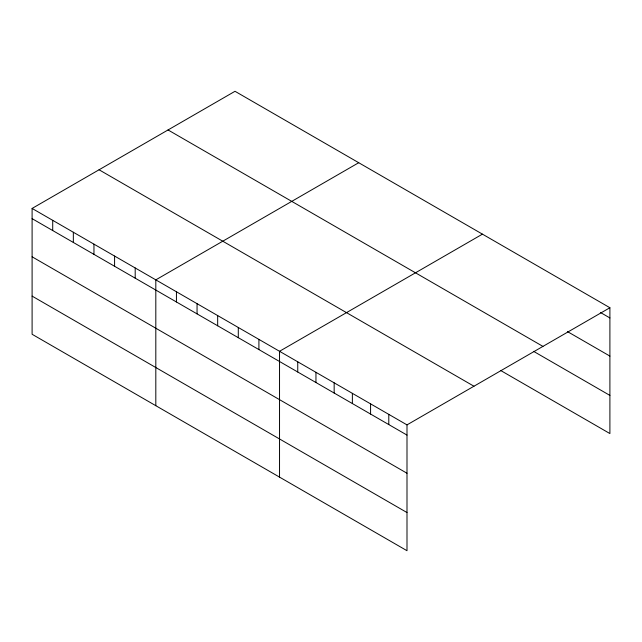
<?xml version="1.0" encoding="UTF-8"?>
<svg xmlns="http://www.w3.org/2000/svg" width="642" height="642" viewBox="0 0 642 642"><rect width="100%" height="100%" fill="white"/><g stroke="black" fill="none" stroke-linecap="round" stroke-linejoin="round"><path stroke-width="0.96" d="M32.1 208.441L406.996 424.884L406.996 550.708L32.1 334.265L32.1 208.441L235.004 91.292L609.9 307.735L609.9 433.559L500.648 370.482M358.717 162.715L155.813 279.864L155.813 405.688M482.439 234.145L279.535 351.294L279.535 477.118M406.996 424.884L609.9 307.735M600.358 312.429L609.9 317.942M567.416 331.561L609.9 356.093M168.043 129.949L542.939 346.391M533.598 351.351L609.9 395.408M99.061 169.777L473.957 386.227M32.1 218.641L406.996 435.083M32.1 256.8L406.996 473.242M32.1 296.106L406.996 512.549M388.787 414.371L388.787 424.571M370.578 403.858L370.578 414.058M352.37 393.345L352.37 403.545M334.161 382.833L334.161 393.032M315.952 372.32L315.952 382.52M297.744 361.807L297.744 372.007M258.911 339.385L258.911 349.593M238.294 327.484L238.294 337.684M217.67 315.575L217.67 325.783M197.054 303.674L197.054 313.874M176.438 291.765L176.438 301.973M135.197 267.963L135.197 278.163M114.581 256.054L114.581 266.261M93.957 244.153L93.957 254.352M73.34 232.243L73.34 242.451M52.716 220.342L52.716 230.542"/></g></svg>
